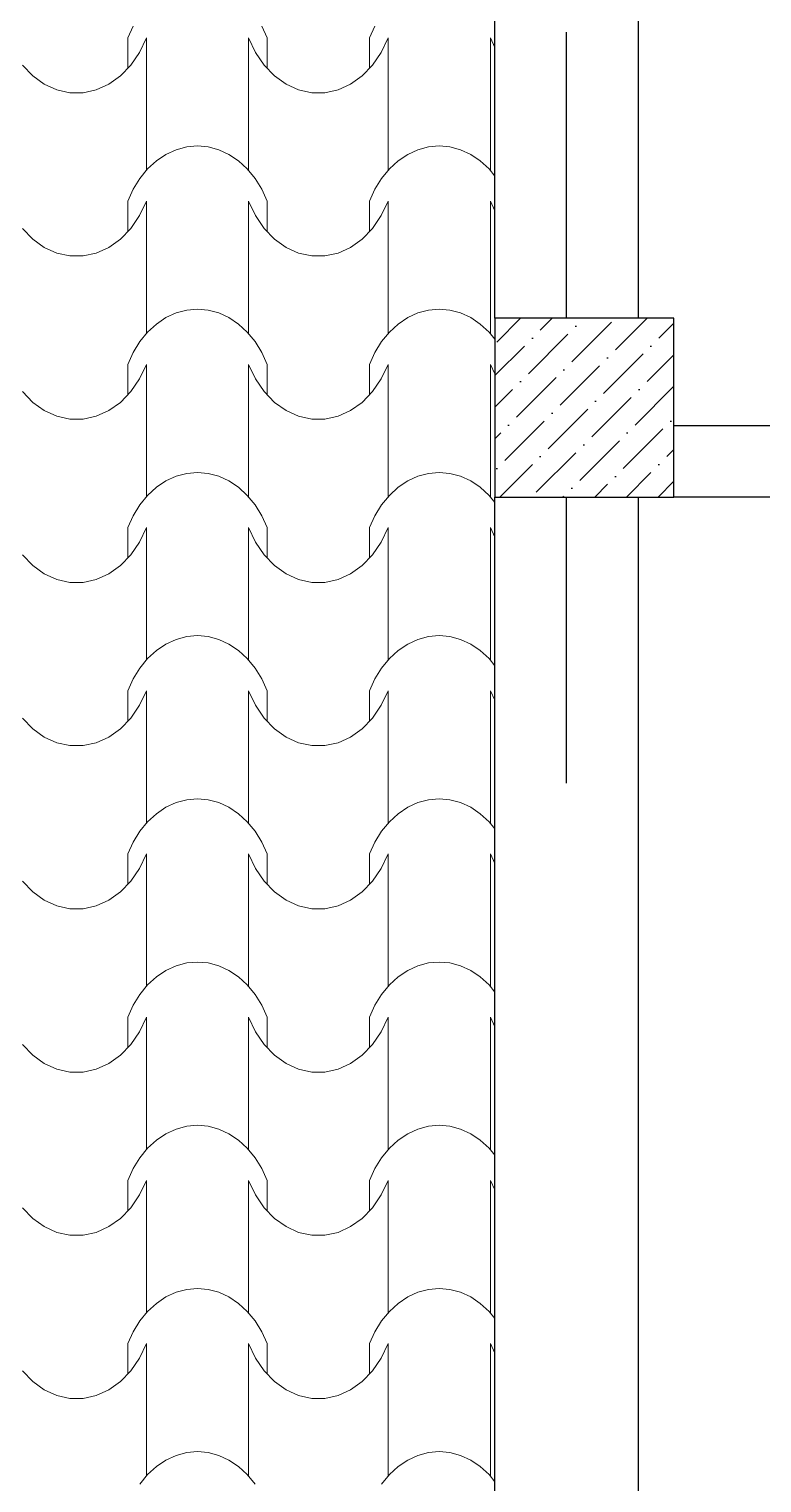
# Model space of a CAD drawing. Header units: millimetres. Extents: x 42452 to 2852333, y -419346 to 834876.
# Drawn here: x 2641724 to 2643772, y 651705 to 655770 of the extents above; entities that cross this region are included whole.
import ezdxf

# ---------------------------------------------------------------- set-up
doc = ezdxf.new("R2010")
doc.units = ezdxf.units.MM
doc.layers.add('M-2 keramitin shtrixi_Ном._пера__21_Pen_No__1', color=7, linetype='Continuous', lineweight=15)
doc.layers.add('memar', color=7, linetype='Continuous', lineweight=25)

# ---------------------------------------------------------------- blocks, each defined once
blk = doc.blocks.new('*X17')
at = {"layer": 'M-2 keramitin shtrixi_Ном._пера__21_Pen_No__1', "color": 7, "linetype": 'Continuous', "lineweight": 15}
for p, q in [((-244339.5, -1354965.3), (-244324.2, -1354932.1)), ((-243964.8, -1354932.1), (-243949.5, -1354965.3)), ((-243664, -1354965.3), (-243648.7, -1354932.1)), ((-244339.5, -1355050.4), (-244339.5, -1354965.3)), ((-244287.3, -1354965.3), (-244306.6, -1355005.8)), ((-244287.3, -1355150.4), (-244287.3, -1354965.3)), ((-244001.7, -1355150.4), (-244001.7, -1354965.3)), ((-243982.4, -1355005.8), (-244001.7, -1354965.3)), ((-243949.5, -1355050.4), (-243949.5, -1354965.3)), ((-243664, -1355050.4), (-243664, -1354965.3)), ((-243611.7, -1354965.3), (-243631, -1355005.8)), ((-243611.7, -1355150.4), (-243611.7, -1354965.3)), ((-243326.2, -1355150.4), (-243326.2, -1354965.3)), ((-243313.4, -1354992), (-243326.2, -1354965.3)), ((-244306.6, -1355005.8), (-244331, -1355041.5)), ((-243958, -1355041.5), (-243982.4, -1355005.8)), ((-243631, -1355005.8), (-243655.4, -1355041.5)), ((-244604.8, -1355071.5), (-244633.6, -1355041.5)), ((-244331, -1355041.5), (-244359.8, -1355071.5)), ((-243929.2, -1355071.5), (-243958, -1355041.5)), ((-243655.4, -1355041.5), (-243684.3, -1355071.5)), ((-244572.4, -1355094.7), (-244604.8, -1355071.5)), ((-244537.4, -1355110.6), (-244572.4, -1355094.7)), ((-244392.2, -1355094.7), (-244427.2, -1355110.6)), ((-244359.8, -1355071.5), (-244392.2, -1355094.7)), ((-243896.8, -1355094.7), (-243929.2, -1355071.5)), ((-243861.9, -1355110.6), (-243896.8, -1355094.7)), ((-243716.6, -1355094.7), (-243751.6, -1355110.6)), ((-243684.3, -1355071.5), (-243716.6, -1355094.7)), ((-244500.8, -1355118.6), (-244537.4, -1355110.6)), ((-244482.3, -1355118.6), (-244500.8, -1355118.6)), ((-244463.7, -1355118.6), (-244482.3, -1355118.6)), ((-244427.2, -1355110.6), (-244463.7, -1355118.6)), ((-243825.3, -1355118.6), (-243861.9, -1355110.6)), ((-243806.7, -1355118.6), (-243825.3, -1355118.6)), ((-243788.2, -1355118.6), (-243806.7, -1355118.6)), ((-243751.6, -1355110.6), (-243788.2, -1355118.6)), ((-244287.3, -1355335.5), (-244287.3, -1355150.4)), ((-244001.7, -1355335.5), (-244001.7, -1355150.4)), ((-243611.7, -1355335.5), (-243611.7, -1355150.4)), ((-243326.2, -1355335.5), (-243326.2, -1355150.4)), ((-244204.1, -1355278), (-244174.6, -1355270)), ((-244174.6, -1355270), (-244144.5, -1355267.3)), ((-244144.5, -1355267.3), (-244114.4, -1355270)), ((-244114.4, -1355270), (-244084.9, -1355278)), ((-243528.6, -1355278), (-243499, -1355270)), ((-243499, -1355270), (-243468.9, -1355267.3)), ((-243468.9, -1355267.3), (-243438.9, -1355270)), ((-243438.9, -1355270), (-243409.3, -1355278)), ((-244283.7, -1355331.6), (-244259.2, -1355309)), ((-244259.2, -1355309), (-244232.5, -1355291.1)), ((-244232.5, -1355291.1), (-244204.1, -1355278)), ((-244084.9, -1355278), (-244056.5, -1355291.1)), ((-244056.5, -1355291.1), (-244029.8, -1355309)), ((-244029.8, -1355309), (-244005.3, -1355331.6)), ((-243608.1, -1355331.6), (-243583.6, -1355309)), ((-243583.6, -1355309), (-243556.9, -1355291.1)), ((-243556.9, -1355291.1), (-243528.6, -1355278)), ((-243409.3, -1355278), (-243381, -1355291.1)), ((-243381, -1355291.1), (-243354.3, -1355309)), ((-243354.3, -1355309), (-243329.8, -1355331.6)), ((-244305.5, -1355358.2), (-244283.7, -1355331.6)), ((-244005.3, -1355331.6), (-243983.5, -1355358.2)), ((-243629.9, -1355358.2), (-243608.1, -1355331.6)), ((-243329.8, -1355331.6), (-243313.4, -1355351.5)), ((-244339.5, -1355421.7), (-244324.2, -1355388.4)), ((-244324.2, -1355388.4), (-244305.5, -1355358.2)), ((-243983.5, -1355358.2), (-243964.8, -1355388.4)), ((-243964.8, -1355388.4), (-243949.5, -1355421.7)), ((-243664, -1355421.7), (-243648.7, -1355388.4)), ((-243648.7, -1355388.4), (-243629.9, -1355358.2)), ((-244339.5, -1355506.7), (-244339.5, -1355421.7)), ((-244287.3, -1355421.7), (-244306.6, -1355462.2)), ((-244287.3, -1355606.7), (-244287.3, -1355421.7)), ((-244001.7, -1355606.7), (-244001.7, -1355421.7)), ((-243982.4, -1355462.2), (-244001.7, -1355421.7)), ((-243949.5, -1355506.7), (-243949.5, -1355421.7)), ((-243664, -1355506.7), (-243664, -1355421.7)), ((-243611.7, -1355421.7), (-243631, -1355462.2)), ((-243611.7, -1355606.7), (-243611.7, -1355421.7)), ((-243326.2, -1355606.7), (-243326.2, -1355421.7)), ((-243313.4, -1355448.4), (-243326.2, -1355421.7)), ((-244306.6, -1355462.2), (-244331, -1355497.9)), ((-243958, -1355497.9), (-243982.4, -1355462.2)), ((-243631, -1355462.2), (-243655.4, -1355497.9)), ((-244604.8, -1355527.8), (-244633.6, -1355497.9)), ((-244331, -1355497.9), (-244359.8, -1355527.8)), ((-243929.2, -1355527.8), (-243958, -1355497.9)), ((-243655.4, -1355497.9), (-243684.3, -1355527.8)), ((-244572.4, -1355551), (-244604.8, -1355527.8)), ((-244537.4, -1355566.9), (-244572.4, -1355551)), ((-244392.2, -1355551), (-244427.2, -1355566.9)), ((-244359.8, -1355527.8), (-244392.2, -1355551)), ((-243896.8, -1355551), (-243929.2, -1355527.8)), ((-243861.9, -1355566.9), (-243896.8, -1355551)), ((-243716.6, -1355551), (-243751.6, -1355566.9)), ((-243684.3, -1355527.8), (-243716.6, -1355551)), ((-244500.8, -1355575), (-244537.4, -1355566.9)), ((-244482.3, -1355575), (-244500.8, -1355575)), ((-244463.7, -1355575), (-244482.3, -1355575)), ((-244427.2, -1355566.9), (-244463.7, -1355575)), ((-243825.3, -1355575), (-243861.9, -1355566.9)), ((-243806.7, -1355575), (-243825.3, -1355575)), ((-243788.2, -1355575), (-243806.7, -1355575)), ((-243751.6, -1355566.9), (-243788.2, -1355575)), ((-244287.3, -1355791.8), (-244287.3, -1355606.7)), ((-244001.7, -1355791.8), (-244001.7, -1355606.7)), ((-243611.7, -1355791.8), (-243611.7, -1355606.7)), ((-243326.2, -1355791.8), (-243326.2, -1355606.7)), ((-244259.2, -1355765.4), (-244232.5, -1355747.4)), ((-244232.5, -1355747.4), (-244204.1, -1355734.3)), ((-244204.1, -1355734.3), (-244174.6, -1355726.4)), ((-244174.6, -1355726.4), (-244144.5, -1355723.7)), ((-244144.5, -1355723.7), (-244114.4, -1355726.4)), ((-244114.4, -1355726.4), (-244084.9, -1355734.3)), ((-244084.9, -1355734.3), (-244056.5, -1355747.4)), ((-244056.5, -1355747.4), (-244029.8, -1355765.4)), ((-243583.6, -1355765.4), (-243556.9, -1355747.4)), ((-243556.9, -1355747.4), (-243528.6, -1355734.3)), ((-243528.6, -1355734.3), (-243499, -1355726.4)), ((-243499, -1355726.4), (-243468.9, -1355723.7)), ((-243468.9, -1355723.7), (-243438.9, -1355726.4)), ((-243438.9, -1355726.4), (-243409.3, -1355734.3)), ((-243409.3, -1355734.3), (-243381, -1355747.4)), ((-243381, -1355747.4), (-243354.3, -1355765.4)), ((-244305.5, -1355814.5), (-244283.7, -1355787.9)), ((-244283.7, -1355787.9), (-244259.2, -1355765.4)), ((-244029.8, -1355765.4), (-244005.3, -1355787.9)), ((-244005.3, -1355787.9), (-243983.5, -1355814.5)), ((-243629.9, -1355814.5), (-243608.1, -1355787.9)), ((-243608.1, -1355787.9), (-243583.6, -1355765.4)), ((-243354.3, -1355765.4), (-243329.8, -1355787.9)), ((-243329.8, -1355787.9), (-243313.4, -1355807.8)), ((-244324.2, -1355844.8), (-244305.5, -1355814.5)), ((-243983.5, -1355814.5), (-243964.8, -1355844.8)), ((-243648.7, -1355844.8), (-243629.9, -1355814.5)), ((-244339.5, -1355878), (-244324.2, -1355844.8)), ((-244339.5, -1355963.1), (-244339.5, -1355878)), ((-244287.3, -1355878), (-244306.6, -1355918.5)), ((-244287.3, -1356063.1), (-244287.3, -1355878)), ((-244001.7, -1356063.1), (-244001.7, -1355878)), ((-243982.4, -1355918.5), (-244001.7, -1355878)), ((-243964.8, -1355844.8), (-243949.5, -1355878)), ((-243949.5, -1355963.1), (-243949.5, -1355878)), ((-243664, -1355878), (-243648.7, -1355844.8)), ((-243664, -1355963.1), (-243664, -1355878)), ((-243611.7, -1355878), (-243631, -1355918.5)), ((-243611.7, -1356063.1), (-243611.7, -1355878)), ((-243326.2, -1356063.1), (-243326.2, -1355878)), ((-243313.4, -1355904.7), (-243326.2, -1355878)), ((-244306.6, -1355918.5), (-244331, -1355954.2)), ((-243958, -1355954.2), (-243982.4, -1355918.5)), ((-243631, -1355918.5), (-243655.4, -1355954.2)), ((-244604.8, -1355984.2), (-244633.6, -1355954.2)), ((-244331, -1355954.2), (-244359.8, -1355984.2)), ((-243929.2, -1355984.2), (-243958, -1355954.2)), ((-243655.4, -1355954.2), (-243684.3, -1355984.2)), ((-244572.4, -1356007.4), (-244604.8, -1355984.2)), ((-244359.8, -1355984.2), (-244392.2, -1356007.4)), ((-243896.8, -1356007.4), (-243929.2, -1355984.2)), ((-243684.3, -1355984.2), (-243716.6, -1356007.4)), ((-244537.4, -1356023.3), (-244572.4, -1356007.4)), ((-244500.8, -1356031.3), (-244537.4, -1356023.3)), ((-244482.3, -1356031.3), (-244500.8, -1356031.3)), ((-244463.7, -1356031.3), (-244482.3, -1356031.3)), ((-244427.2, -1356023.3), (-244463.7, -1356031.3)), ((-244392.2, -1356007.4), (-244427.2, -1356023.3)), ((-243861.9, -1356023.3), (-243896.8, -1356007.4)), ((-243825.3, -1356031.3), (-243861.9, -1356023.3)), ((-243806.7, -1356031.3), (-243825.3, -1356031.3)), ((-243788.2, -1356031.3), (-243806.7, -1356031.3)), ((-243751.6, -1356023.3), (-243788.2, -1356031.3)), ((-243716.6, -1356007.4), (-243751.6, -1356023.3)), ((-244287.3, -1356248.2), (-244287.3, -1356063.1)), ((-244001.7, -1356248.2), (-244001.7, -1356063.1)), ((-243611.7, -1356248.2), (-243611.7, -1356063.1)), ((-243326.2, -1356248.2), (-243326.2, -1356063.1)), ((-244259.2, -1356221.7), (-244232.5, -1356203.8)), ((-244232.5, -1356203.8), (-244204.1, -1356190.7)), ((-244204.1, -1356190.7), (-244174.6, -1356182.7)), ((-244174.6, -1356182.7), (-244144.5, -1356180)), ((-244144.5, -1356180), (-244114.4, -1356182.7)), ((-244114.4, -1356182.7), (-244084.9, -1356190.7)), ((-244084.9, -1356190.7), (-244056.5, -1356203.8)), ((-244056.5, -1356203.8), (-244029.8, -1356221.7)), ((-243583.6, -1356221.7), (-243556.9, -1356203.8)), ((-243556.9, -1356203.8), (-243528.6, -1356190.7)), ((-243528.6, -1356190.7), (-243499, -1356182.7)), ((-243499, -1356182.7), (-243468.9, -1356180)), ((-243468.9, -1356180), (-243438.9, -1356182.7)), ((-243438.9, -1356182.7), (-243409.3, -1356190.7)), ((-243409.3, -1356190.7), (-243381, -1356203.8)), ((-243381, -1356203.8), (-243354.3, -1356221.7)), ((-244305.5, -1356270.9), (-244283.7, -1356244.3)), ((-244283.7, -1356244.3), (-244259.2, -1356221.7)), ((-244029.8, -1356221.7), (-244005.3, -1356244.3)), ((-244005.3, -1356244.3), (-243983.5, -1356270.9)), ((-243629.9, -1356270.9), (-243608.1, -1356244.3)), ((-243608.1, -1356244.3), (-243583.6, -1356221.7)), ((-243354.3, -1356221.7), (-243329.8, -1356244.3)), ((-243329.8, -1356244.3), (-243313.4, -1356264.2)), ((-244324.2, -1356301.1), (-244305.5, -1356270.9)), ((-243983.5, -1356270.9), (-243964.8, -1356301.1)), ((-243648.7, -1356301.1), (-243629.9, -1356270.9)), ((-244339.5, -1356334.4), (-244324.2, -1356301.1)), ((-243964.8, -1356301.1), (-243949.5, -1356334.4)), ((-243664, -1356334.4), (-243648.7, -1356301.1)), ((-244339.5, -1356419.4), (-244339.5, -1356334.4)), ((-244287.3, -1356334.4), (-244306.6, -1356374.9)), ((-244287.3, -1356519.4), (-244287.3, -1356334.4)), ((-244001.7, -1356519.4), (-244001.7, -1356334.4)), ((-243982.4, -1356374.9), (-244001.7, -1356334.4)), ((-243949.5, -1356419.4), (-243949.5, -1356334.4)), ((-243664, -1356419.4), (-243664, -1356334.4)), ((-243611.7, -1356334.4), (-243631, -1356374.9)), ((-243611.7, -1356519.4), (-243611.7, -1356334.4)), ((-243326.2, -1356519.4), (-243326.2, -1356334.4)), ((-243313.4, -1356361.1), (-243326.2, -1356334.4)), ((-244306.6, -1356374.9), (-244331, -1356410.6)), ((-243958, -1356410.6), (-243982.4, -1356374.9)), ((-243631, -1356374.9), (-243655.4, -1356410.6)), ((-244604.8, -1356440.5), (-244633.6, -1356410.6)), ((-244572.4, -1356463.7), (-244604.8, -1356440.5)), ((-244359.8, -1356440.5), (-244392.2, -1356463.7)), ((-244331, -1356410.6), (-244359.8, -1356440.5)), ((-243929.2, -1356440.5), (-243958, -1356410.6)), ((-243896.8, -1356463.7), (-243929.2, -1356440.5)), ((-243684.3, -1356440.5), (-243716.6, -1356463.7)), ((-243655.4, -1356410.6), (-243684.3, -1356440.5)), ((-244537.4, -1356479.6), (-244572.4, -1356463.7)), ((-244500.8, -1356487.7), (-244537.4, -1356479.6)), ((-244482.3, -1356487.7), (-244500.8, -1356487.7)), ((-244463.7, -1356487.7), (-244482.3, -1356487.7)), ((-244427.2, -1356479.6), (-244463.7, -1356487.7)), ((-244392.2, -1356463.7), (-244427.2, -1356479.6)), ((-243861.9, -1356479.6), (-243896.8, -1356463.7)), ((-243825.3, -1356487.7), (-243861.9, -1356479.6)), ((-243806.7, -1356487.7), (-243825.3, -1356487.7)), ((-243788.2, -1356487.7), (-243806.7, -1356487.7)), ((-243751.6, -1356479.6), (-243788.2, -1356487.7)), ((-243716.6, -1356463.7), (-243751.6, -1356479.6)), ((-244287.3, -1356704.5), (-244287.3, -1356519.4)), ((-244001.7, -1356704.5), (-244001.7, -1356519.4)), ((-243611.7, -1356704.5), (-243611.7, -1356519.4)), ((-243326.2, -1356704.5), (-243326.2, -1356519.4)), ((-244232.5, -1356660.1), (-244204.1, -1356647)), ((-244204.1, -1356647), (-244174.6, -1356639.1)), ((-244174.6, -1356639.1), (-244144.5, -1356636.4)), ((-244144.5, -1356636.4), (-244114.4, -1356639.1)), ((-244114.4, -1356639.1), (-244084.9, -1356647)), ((-244084.9, -1356647), (-244056.5, -1356660.1)), ((-243556.9, -1356660.1), (-243528.6, -1356647)), ((-243528.6, -1356647), (-243499, -1356639.1)), ((-243499, -1356639.1), (-243468.9, -1356636.4)), ((-243468.9, -1356636.4), (-243438.9, -1356639.1)), ((-243438.9, -1356639.1), (-243409.3, -1356647)), ((-243409.3, -1356647), (-243381, -1356660.1)), ((-244283.7, -1356700.6), (-244259.2, -1356678.1)), ((-244259.2, -1356678.1), (-244232.5, -1356660.1)), ((-244056.5, -1356660.1), (-244029.8, -1356678.1)), ((-244029.8, -1356678.1), (-244005.3, -1356700.6)), ((-243608.1, -1356700.6), (-243583.6, -1356678.1)), ((-243583.6, -1356678.1), (-243556.9, -1356660.1)), ((-243381, -1356660.1), (-243354.3, -1356678.1)), ((-243354.3, -1356678.1), (-243329.8, -1356700.6)), ((-244324.2, -1356757.5), (-244305.5, -1356727.2)), ((-244305.5, -1356727.2), (-244283.7, -1356700.6)), ((-244005.3, -1356700.6), (-243983.5, -1356727.2)), ((-243983.5, -1356727.2), (-243964.8, -1356757.5)), ((-243648.7, -1356757.5), (-243629.9, -1356727.2)), ((-243629.9, -1356727.2), (-243608.1, -1356700.6)), ((-243329.8, -1356700.6), (-243313.4, -1356720.5)), ((-244339.5, -1356790.7), (-244324.2, -1356757.5)), ((-243964.8, -1356757.5), (-243949.5, -1356790.7)), ((-243664, -1356790.7), (-243648.7, -1356757.5)), ((-244339.5, -1356875.8), (-244339.5, -1356790.7)), ((-244287.3, -1356790.7), (-244306.6, -1356831.2)), ((-244287.3, -1356975.8), (-244287.3, -1356790.7)), ((-244001.7, -1356975.8), (-244001.7, -1356790.7)), ((-243982.4, -1356831.2), (-244001.7, -1356790.7)), ((-243949.5, -1356875.8), (-243949.5, -1356790.7)), ((-243664, -1356875.8), (-243664, -1356790.7)), ((-243611.7, -1356790.7), (-243631, -1356831.2)), ((-243611.7, -1356975.8), (-243611.7, -1356790.7)), ((-243326.2, -1356975.8), (-243326.2, -1356790.7)), ((-243313.4, -1356817.4), (-243326.2, -1356790.7)), ((-244306.6, -1356831.2), (-244331, -1356866.9)), ((-243958, -1356866.9), (-243982.4, -1356831.2)), ((-243631, -1356831.2), (-243655.4, -1356866.9)), ((-244604.8, -1356896.9), (-244633.6, -1356866.9)), ((-244331, -1356866.9), (-244359.8, -1356896.9)), ((-243929.2, -1356896.9), (-243958, -1356866.9)), ((-243655.4, -1356866.9), (-243684.3, -1356896.9)), ((-244572.4, -1356920.1), (-244604.8, -1356896.9)), ((-244537.4, -1356936), (-244572.4, -1356920.1)), ((-244500.8, -1356944), (-244537.4, -1356936)), ((-244427.2, -1356936), (-244463.7, -1356944)), ((-244392.2, -1356920.1), (-244427.2, -1356936)), ((-244359.8, -1356896.9), (-244392.2, -1356920.1)), ((-243896.8, -1356920.1), (-243929.2, -1356896.9)), ((-243861.9, -1356936), (-243896.8, -1356920.1)), ((-243825.3, -1356944), (-243861.9, -1356936)), ((-243751.6, -1356936), (-243788.2, -1356944)), ((-243716.6, -1356920.1), (-243751.6, -1356936)), ((-243684.3, -1356896.9), (-243716.6, -1356920.1)), ((-244482.3, -1356944), (-244500.8, -1356944)), ((-244463.7, -1356944), (-244482.3, -1356944)), ((-244287.3, -1357160.8), (-244287.3, -1356975.8)), ((-244001.7, -1357160.8), (-244001.7, -1356975.8)), ((-243806.7, -1356944), (-243825.3, -1356944)), ((-243788.2, -1356944), (-243806.7, -1356944)), ((-243611.7, -1357160.8), (-243611.7, -1356975.8)), ((-243326.2, -1357160.8), (-243326.2, -1356975.8)), ((-244204.1, -1357103.4), (-244174.6, -1357095.4)), ((-244174.6, -1357095.4), (-244144.5, -1357092.7)), ((-244144.5, -1357092.7), (-244114.4, -1357095.4)), ((-244114.4, -1357095.4), (-244084.9, -1357103.4)), ((-243528.6, -1357103.4), (-243499, -1357095.4)), ((-243499, -1357095.4), (-243468.9, -1357092.7)), ((-243468.9, -1357092.7), (-243438.9, -1357095.4)), ((-243438.9, -1357095.4), (-243409.3, -1357103.4)), ((-244283.7, -1357157), (-244259.2, -1357134.4)), ((-244259.2, -1357134.4), (-244232.5, -1357116.5)), ((-244232.5, -1357116.5), (-244204.1, -1357103.4)), ((-244084.9, -1357103.4), (-244056.5, -1357116.5)), ((-244056.5, -1357116.5), (-244029.8, -1357134.4)), ((-244029.8, -1357134.4), (-244005.3, -1357157)), ((-243608.1, -1357157), (-243583.6, -1357134.4)), ((-243583.6, -1357134.4), (-243556.9, -1357116.5)), ((-243556.9, -1357116.5), (-243528.6, -1357103.4)), ((-243409.3, -1357103.4), (-243381, -1357116.5)), ((-243381, -1357116.5), (-243354.3, -1357134.4)), ((-243354.3, -1357134.4), (-243329.8, -1357157)), ((-244305.5, -1357183.6), (-244283.7, -1357157)), ((-244005.3, -1357157), (-243983.5, -1357183.6)), ((-243629.9, -1357183.6), (-243608.1, -1357157)), ((-243329.8, -1357157), (-243313.4, -1357176.9)), ((-244339.5, -1357247), (-244324.2, -1357213.8)), ((-244324.2, -1357213.8), (-244305.5, -1357183.6)), ((-243983.5, -1357183.6), (-243964.8, -1357213.8)), ((-243964.8, -1357213.8), (-243949.5, -1357247)), ((-243664, -1357247), (-243648.7, -1357213.8)), ((-243648.7, -1357213.8), (-243629.9, -1357183.6)), ((-244339.5, -1357332.1), (-244339.5, -1357247)), ((-244287.3, -1357247), (-244306.6, -1357287.6)), ((-244287.3, -1357432.1), (-244287.3, -1357247)), ((-244001.7, -1357432.1), (-244001.7, -1357247)), ((-243982.4, -1357287.6), (-244001.7, -1357247)), ((-243949.5, -1357332.1), (-243949.5, -1357247)), ((-243664, -1357332.1), (-243664, -1357247)), ((-243611.7, -1357247), (-243631, -1357287.6)), ((-243611.7, -1357432.1), (-243611.7, -1357247)), ((-243326.2, -1357432.1), (-243326.2, -1357247)), ((-243313.4, -1357273.8), (-243326.2, -1357247)), ((-244306.6, -1357287.6), (-244331, -1357323.3)), ((-243958, -1357323.3), (-243982.4, -1357287.6)), ((-243631, -1357287.6), (-243655.4, -1357323.3)), ((-244604.8, -1357353.2), (-244633.6, -1357323.3)), ((-244331, -1357323.3), (-244359.8, -1357353.2)), ((-243929.2, -1357353.2), (-243958, -1357323.3)), ((-243655.4, -1357323.3), (-243684.3, -1357353.2)), ((-244572.4, -1357376.4), (-244604.8, -1357353.2)), ((-244537.4, -1357392.3), (-244572.4, -1357376.4)), ((-244392.2, -1357376.4), (-244427.2, -1357392.3)), ((-244359.8, -1357353.2), (-244392.2, -1357376.4)), ((-243896.8, -1357376.4), (-243929.2, -1357353.2)), ((-243861.9, -1357392.3), (-243896.8, -1357376.4)), ((-243716.6, -1357376.4), (-243751.6, -1357392.3)), ((-243684.3, -1357353.2), (-243716.6, -1357376.4)), ((-244500.8, -1357400.4), (-244537.4, -1357392.3)), ((-244482.3, -1357400.4), (-244500.8, -1357400.4)), ((-244463.7, -1357400.4), (-244482.3, -1357400.4)), ((-244427.2, -1357392.3), (-244463.7, -1357400.4)), ((-243825.3, -1357400.4), (-243861.9, -1357392.3)), ((-243806.7, -1357400.4), (-243825.3, -1357400.4)), ((-243788.2, -1357400.4), (-243806.7, -1357400.4)), ((-243751.6, -1357392.3), (-243788.2, -1357400.4)), ((-244287.3, -1357617.2), (-244287.3, -1357432.1)), ((-244001.7, -1357617.2), (-244001.7, -1357432.1)), ((-243611.7, -1357617.2), (-243611.7, -1357432.1)), ((-243326.2, -1357617.2), (-243326.2, -1357432.1)), ((-244259.2, -1357590.8), (-244232.5, -1357572.8)), ((-244232.5, -1357572.8), (-244204.1, -1357559.7)), ((-244204.1, -1357559.7), (-244174.6, -1357551.7)), ((-244174.6, -1357551.7), (-244144.5, -1357549.1)), ((-244144.5, -1357549.1), (-244114.4, -1357551.7)), ((-244114.4, -1357551.7), (-244084.9, -1357559.7)), ((-244084.9, -1357559.7), (-244056.5, -1357572.8)), ((-244056.5, -1357572.8), (-244029.8, -1357590.8)), ((-243583.6, -1357590.8), (-243556.9, -1357572.8)), ((-243556.9, -1357572.8), (-243528.6, -1357559.7)), ((-243528.6, -1357559.7), (-243499, -1357551.7)), ((-243499, -1357551.7), (-243468.9, -1357549.1)), ((-243468.9, -1357549.1), (-243438.9, -1357551.7)), ((-243438.9, -1357551.7), (-243409.3, -1357559.7)), ((-243409.3, -1357559.7), (-243381, -1357572.8)), ((-243381, -1357572.8), (-243354.3, -1357590.8)), ((-244305.5, -1357639.9), (-244283.7, -1357613.3)), ((-244283.7, -1357613.3), (-244259.2, -1357590.8)), ((-244029.8, -1357590.8), (-244005.3, -1357613.3)), ((-244005.3, -1357613.3), (-243983.5, -1357639.9)), ((-243629.9, -1357639.9), (-243608.1, -1357613.3)), ((-243608.1, -1357613.3), (-243583.6, -1357590.8)), ((-243354.3, -1357590.8), (-243329.8, -1357613.3)), ((-243329.8, -1357613.3), (-243313.4, -1357633.2)), ((-244324.2, -1357670.2), (-244305.5, -1357639.9)), ((-243983.5, -1357639.9), (-243964.8, -1357670.2)), ((-243648.7, -1357670.2), (-243629.9, -1357639.9)), ((-244339.5, -1357703.4), (-244324.2, -1357670.2)), ((-244339.5, -1357788.5), (-244339.5, -1357703.4)), ((-244287.3, -1357703.4), (-244306.6, -1357743.9)), ((-244287.3, -1357888.5), (-244287.3, -1357703.4)), ((-244001.7, -1357888.5), (-244001.7, -1357703.4)), ((-243982.4, -1357743.9), (-244001.7, -1357703.4)), ((-243964.8, -1357670.2), (-243949.5, -1357703.4)), ((-243949.5, -1357788.5), (-243949.5, -1357703.4)), ((-243664, -1357703.4), (-243648.7, -1357670.2)), ((-243664, -1357788.5), (-243664, -1357703.4)), ((-243611.7, -1357703.4), (-243631, -1357743.9)), ((-243611.7, -1357888.5), (-243611.7, -1357703.4)), ((-243326.2, -1357888.5), (-243326.2, -1357703.4)), ((-243313.4, -1357730.1), (-243326.2, -1357703.4)), ((-244306.6, -1357743.9), (-244331, -1357779.6)), ((-243958, -1357779.6), (-243982.4, -1357743.9)), ((-243631, -1357743.9), (-243655.4, -1357779.6)), ((-244604.8, -1357809.5), (-244633.6, -1357779.6)), ((-244331, -1357779.6), (-244359.8, -1357809.5)), ((-243929.2, -1357809.5), (-243958, -1357779.6)), ((-243655.4, -1357779.6), (-243684.3, -1357809.5)), ((-244572.4, -1357832.8), (-244604.8, -1357809.5)), ((-244359.8, -1357809.5), (-244392.2, -1357832.8)), ((-243896.8, -1357832.8), (-243929.2, -1357809.5)), ((-243684.3, -1357809.5), (-243716.6, -1357832.8)), ((-244537.4, -1357848.7), (-244572.4, -1357832.8)), ((-244500.8, -1357856.7), (-244537.4, -1357848.7)), ((-244482.3, -1357856.7), (-244500.8, -1357856.7)), ((-244463.7, -1357856.7), (-244482.3, -1357856.7)), ((-244427.2, -1357848.7), (-244463.7, -1357856.7)), ((-244392.2, -1357832.8), (-244427.2, -1357848.7)), ((-243861.9, -1357848.7), (-243896.8, -1357832.8)), ((-243825.3, -1357856.7), (-243861.9, -1357848.7)), ((-243806.7, -1357856.7), (-243825.3, -1357856.7)), ((-243788.2, -1357856.7), (-243806.7, -1357856.7)), ((-243751.6, -1357848.7), (-243788.2, -1357856.7)), ((-243716.6, -1357832.8), (-243751.6, -1357848.7)), ((-244287.3, -1358073.5), (-244287.3, -1357888.5)), ((-244001.7, -1358073.5), (-244001.7, -1357888.5)), ((-243611.7, -1358073.5), (-243611.7, -1357888.5)), ((-243326.2, -1358073.5), (-243326.2, -1357888.5)), ((-244259.2, -1358047.1), (-244232.5, -1358029.1)), ((-244232.5, -1358029.1), (-244204.1, -1358016.1)), ((-244204.1, -1358016.1), (-244174.6, -1358008.1)), ((-244174.6, -1358008.1), (-244144.5, -1358005.4)), ((-244144.5, -1358005.4), (-244114.4, -1358008.1)), ((-244114.4, -1358008.1), (-244084.9, -1358016.1)), ((-244084.9, -1358016.1), (-244056.5, -1358029.1)), ((-244056.5, -1358029.1), (-244029.8, -1358047.1)), ((-243583.6, -1358047.1), (-243556.9, -1358029.1)), ((-243556.9, -1358029.1), (-243528.6, -1358016.1)), ((-243528.6, -1358016.1), (-243499, -1358008.1)), ((-243499, -1358008.1), (-243468.9, -1358005.4)), ((-243468.9, -1358005.4), (-243438.9, -1358008.1)), ((-243438.9, -1358008.1), (-243409.3, -1358016.1)), ((-243409.3, -1358016.1), (-243381, -1358029.1)), ((-243381, -1358029.1), (-243354.3, -1358047.1)), ((-244305.5, -1358096.3), (-244283.7, -1358069.6)), ((-244283.7, -1358069.6), (-244259.2, -1358047.1)), ((-244029.8, -1358047.1), (-244005.3, -1358069.6)), ((-244005.3, -1358069.6), (-243983.5, -1358096.3)), ((-243629.9, -1358096.3), (-243608.1, -1358069.6)), ((-243608.1, -1358069.6), (-243583.6, -1358047.1)), ((-243354.3, -1358047.1), (-243329.8, -1358069.6)), ((-243329.8, -1358069.6), (-243313.4, -1358089.6)), ((-244324.2, -1358126.5), (-244305.5, -1358096.3)), ((-243983.5, -1358096.3), (-243964.8, -1358126.5)), ((-243648.7, -1358126.5), (-243629.9, -1358096.3)), ((-244339.5, -1358159.7), (-244324.2, -1358126.5)), ((-243964.8, -1358126.5), (-243949.5, -1358159.7)), ((-243664, -1358159.7), (-243648.7, -1358126.5)), ((-244339.5, -1358244.8), (-244339.5, -1358159.7)), ((-244287.3, -1358159.7), (-244306.6, -1358200.3)), ((-244287.3, -1358344.8), (-244287.3, -1358159.7)), ((-244001.7, -1358344.8), (-244001.7, -1358159.7)), ((-243982.4, -1358200.3), (-244001.7, -1358159.7)), ((-243949.5, -1358244.8), (-243949.5, -1358159.7)), ((-243664, -1358244.8), (-243664, -1358159.7)), ((-243611.7, -1358159.7), (-243631, -1358200.3)), ((-243611.7, -1358344.8), (-243611.7, -1358159.7)), ((-243326.2, -1358344.8), (-243326.2, -1358159.7)), ((-243313.4, -1358186.5), (-243326.2, -1358159.7)), ((-244604.8, -1358265.9), (-244633.6, -1358236)), ((-244331, -1358236), (-244359.8, -1358265.9)), ((-244306.6, -1358200.3), (-244331, -1358236)), ((-243958, -1358236), (-243982.4, -1358200.3)), ((-243929.2, -1358265.9), (-243958, -1358236)), ((-243655.4, -1358236), (-243684.3, -1358265.9)), ((-243631, -1358200.3), (-243655.4, -1358236)), ((-244572.4, -1358289.1), (-244604.8, -1358265.9)), ((-244359.8, -1358265.9), (-244392.2, -1358289.1)), ((-243896.8, -1358289.1), (-243929.2, -1358265.9)), ((-243684.3, -1358265.9), (-243716.6, -1358289.1)), ((-244537.4, -1358305), (-244572.4, -1358289.1)), ((-244500.8, -1358313.1), (-244537.4, -1358305)), ((-244482.3, -1358313.1), (-244500.8, -1358313.1)), ((-244463.7, -1358313.1), (-244482.3, -1358313.1)), ((-244427.2, -1358305), (-244463.7, -1358313.1)), ((-244392.2, -1358289.1), (-244427.2, -1358305)), ((-243861.9, -1358305), (-243896.8, -1358289.1)), ((-243825.3, -1358313.1), (-243861.9, -1358305)), ((-243806.7, -1358313.1), (-243825.3, -1358313.1)), ((-243788.2, -1358313.1), (-243806.7, -1358313.1)), ((-243751.6, -1358305), (-243788.2, -1358313.1)), ((-243716.6, -1358289.1), (-243751.6, -1358305)), ((-244287.3, -1358529.9), (-244287.3, -1358344.8)), ((-244001.7, -1358529.9), (-244001.7, -1358344.8)), ((-243611.7, -1358529.9), (-243611.7, -1358344.8)), ((-243326.2, -1358529.9), (-243326.2, -1358344.8)), ((-244232.5, -1358485.5), (-244204.1, -1358472.4)), ((-244204.1, -1358472.4), (-244174.6, -1358464.4)), ((-244174.6, -1358464.4), (-244144.5, -1358461.8)), ((-244144.5, -1358461.8), (-244114.4, -1358464.4)), ((-244114.4, -1358464.4), (-244084.9, -1358472.4)), ((-244084.9, -1358472.4), (-244056.5, -1358485.5)), ((-243556.9, -1358485.5), (-243528.6, -1358472.4)), ((-243528.6, -1358472.4), (-243499, -1358464.4)), ((-243499, -1358464.4), (-243468.9, -1358461.8)), ((-243468.9, -1358461.8), (-243438.9, -1358464.4)), ((-243438.9, -1358464.4), (-243409.3, -1358472.4)), ((-243409.3, -1358472.4), (-243381, -1358485.5)), ((-244283.7, -1358526), (-244259.2, -1358503.5)), ((-244259.2, -1358503.5), (-244232.5, -1358485.5)), ((-244056.5, -1358485.5), (-244029.8, -1358503.5)), ((-244029.8, -1358503.5), (-244005.3, -1358526)), ((-243608.1, -1358526), (-243583.6, -1358503.5)), ((-243583.6, -1358503.5), (-243556.9, -1358485.5)), ((-243381, -1358485.5), (-243354.3, -1358503.5)), ((-243354.3, -1358503.5), (-243329.8, -1358526)), ((-244324.2, -1358582.8), (-244305.5, -1358552.6)), ((-244305.5, -1358552.6), (-244283.7, -1358526)), ((-244005.3, -1358526), (-243983.5, -1358552.6)), ((-243983.5, -1358552.6), (-243964.8, -1358582.8)), ((-243648.7, -1358582.8), (-243629.9, -1358552.6)), ((-243629.9, -1358552.6), (-243608.1, -1358526)), ((-243329.8, -1358526), (-243313.4, -1358545.9)), ((-244339.5, -1358616.1), (-244324.2, -1358582.8)), ((-243964.8, -1358582.8), (-243949.5, -1358616.1)), ((-243664, -1358616.1), (-243648.7, -1358582.8)), ((-244339.5, -1358701.2), (-244339.5, -1358616.1)), ((-244287.3, -1358616.1), (-244306.6, -1358656.6)), ((-244287.3, -1358801.2), (-244287.3, -1358616.1)), ((-244001.7, -1358801.2), (-244001.7, -1358616.1)), ((-243982.4, -1358656.6), (-244001.7, -1358616.1)), ((-243949.5, -1358701.2), (-243949.5, -1358616.1)), ((-243664, -1358701.2), (-243664, -1358616.1)), ((-243611.7, -1358616.1), (-243631, -1358656.6)), ((-243611.7, -1358801.2), (-243611.7, -1358616.1)), ((-243326.2, -1358801.2), (-243326.2, -1358616.1)), ((-243313.4, -1358642.8), (-243326.2, -1358616.1)), ((-244306.6, -1358656.6), (-244331, -1358692.3)), ((-243958, -1358692.3), (-243982.4, -1358656.6)), ((-243631, -1358656.6), (-243655.4, -1358692.3)), ((-244604.8, -1358722.2), (-244633.6, -1358692.3)), ((-244572.4, -1358745.5), (-244604.8, -1358722.2)), ((-244359.8, -1358722.2), (-244392.2, -1358745.5)), ((-244331, -1358692.3), (-244359.8, -1358722.2)), ((-243929.2, -1358722.2), (-243958, -1358692.3)), ((-243896.8, -1358745.5), (-243929.2, -1358722.2)), ((-243684.3, -1358722.2), (-243716.6, -1358745.5)), ((-243655.4, -1358692.3), (-243684.3, -1358722.2)), ((-244537.4, -1358761.3), (-244572.4, -1358745.5)), ((-244500.8, -1358769.4), (-244537.4, -1358761.3)), ((-244427.2, -1358761.3), (-244463.7, -1358769.4)), ((-244392.2, -1358745.5), (-244427.2, -1358761.3)), ((-243861.9, -1358761.3), (-243896.8, -1358745.5)), ((-243825.3, -1358769.4), (-243861.9, -1358761.3)), ((-243751.6, -1358761.3), (-243788.2, -1358769.4)), ((-243716.6, -1358745.5), (-243751.6, -1358761.3)), ((-244482.3, -1358769.4), (-244500.8, -1358769.4)), ((-244463.7, -1358769.4), (-244482.3, -1358769.4)), ((-244287.3, -1358986.2), (-244287.3, -1358801.2)), ((-244001.7, -1358986.2), (-244001.7, -1358801.2)), ((-243806.7, -1358769.4), (-243825.3, -1358769.4)), ((-243788.2, -1358769.4), (-243806.7, -1358769.4)), ((-243611.7, -1358986.2), (-243611.7, -1358801.2)), ((-243326.2, -1358986.2), (-243326.2, -1358801.2)), ((-244232.5, -1358941.8), (-244204.1, -1358928.8)), ((-244204.1, -1358928.8), (-244174.6, -1358920.8)), ((-244174.6, -1358920.8), (-244144.5, -1358918.1)), ((-244144.5, -1358918.1), (-244114.4, -1358920.8)), ((-244114.4, -1358920.8), (-244084.9, -1358928.8)), ((-244084.9, -1358928.8), (-244056.5, -1358941.8)), ((-243556.9, -1358941.8), (-243528.6, -1358928.8)), ((-243528.6, -1358928.8), (-243499, -1358920.8)), ((-243499, -1358920.8), (-243468.9, -1358918.1)), ((-243468.9, -1358918.1), (-243438.9, -1358920.8)), ((-243438.9, -1358920.8), (-243409.3, -1358928.8)), ((-243409.3, -1358928.8), (-243381, -1358941.8)), ((-244283.7, -1358982.3), (-244259.2, -1358959.8)), ((-244259.2, -1358959.8), (-244232.5, -1358941.8)), ((-244056.5, -1358941.8), (-244029.8, -1358959.8)), ((-244029.8, -1358959.8), (-244005.3, -1358982.3)), ((-243608.1, -1358982.3), (-243583.6, -1358959.8)), ((-243583.6, -1358959.8), (-243556.9, -1358941.8)), ((-243381, -1358941.8), (-243354.3, -1358959.8)), ((-243354.3, -1358959.8), (-243329.8, -1358982.3)), ((-244305.5, -1359009), (-244283.7, -1358982.3)), ((-244005.3, -1358982.3), (-243983.5, -1359009)), ((-243629.9, -1359009), (-243608.1, -1358982.3)), ((-243329.8, -1358982.3), (-243313.4, -1359002.3))]:
    blk.add_line(p, q, dxfattribs=at)
blk = doc.blocks.new('Fill_2')
at = {"layer": 'M-2 keramitin shtrixi_Ном._пера__21_Pen_No__1', "color": 7, "linetype": 'Continuous', "lineweight": 15}
blk.add_blockref('*X17', (0, 0), dxfattribs=at)

msp = doc.modelspace()

# ---------------------------------------------------------------- hatches: boundary and pattern name
at = {"layer": 'memar', "lineweight": 25}
h = msp.add_hatch(dxfattribs=at)
h.set_pattern_fill('ANSI36', color=256, scale=500)
h.set_pattern_definition([(45, (884787.99, 3111361.63), (33.1456304, 121.533978), [156.25, -31.25, 0, -31.25])])
h.paths.add_polyline_path([(2643026.14, 654961.54702), (2643026.14, 654461.54702), (2643526.14, 654461.54702), (2643526.14, 654961.54702)])

# ---------------------------------------------------------------- linework, layer by layer
at = {"layer": 'memar', "color": 0, "lineweight": 25}
for points in [[(2643025.96356, 654961.54702), (2643026.33493, 673661.54702)], [(2643426.14, 660761.54702), (2643426.14, 654961.54702)], [(2644026.15112, 654461.54702), (2643526.14, 654461.54702), (2643526.14, 654661.54702), (2644026.15112, 654661.54702)], [(2643025.59247, 648561.54702), (2643026.14, 654461.54702)], [(2643426.14, 654461.54702), (2643425.59247, 648561.54702)]]:
    msp.add_lwpolyline(points, dxfattribs=at)
at = {"layer": 'memar', "lineweight": 25}
for points in [[(2643226.14, 654961.54702), (2643226.14, 655761.54702)], [(2643226.14, 653661.54702), (2643226.14, 654461.54702)]]:
    msp.add_lwpolyline(points, dxfattribs=at)
at = {"layer": 'memar', "color": 3, "lineweight": 25}
msp.add_lwpolyline([(2643526.14, 654961.54702), (2643026.14, 654961.54702), (2643026.14, 654461.54702), (2643526.14, 654461.54702)], close=True, dxfattribs=at)

# ---------------------------------------------------------------- block references
at = {"layer": 'memar', "color": 7, "linetype": 'Continuous', "lineweight": 25}
msp.add_blockref('Fill_2', (2886339.40236, 2010710.49399), dxfattribs=at)

doc.saveas('drawing.dxf')
